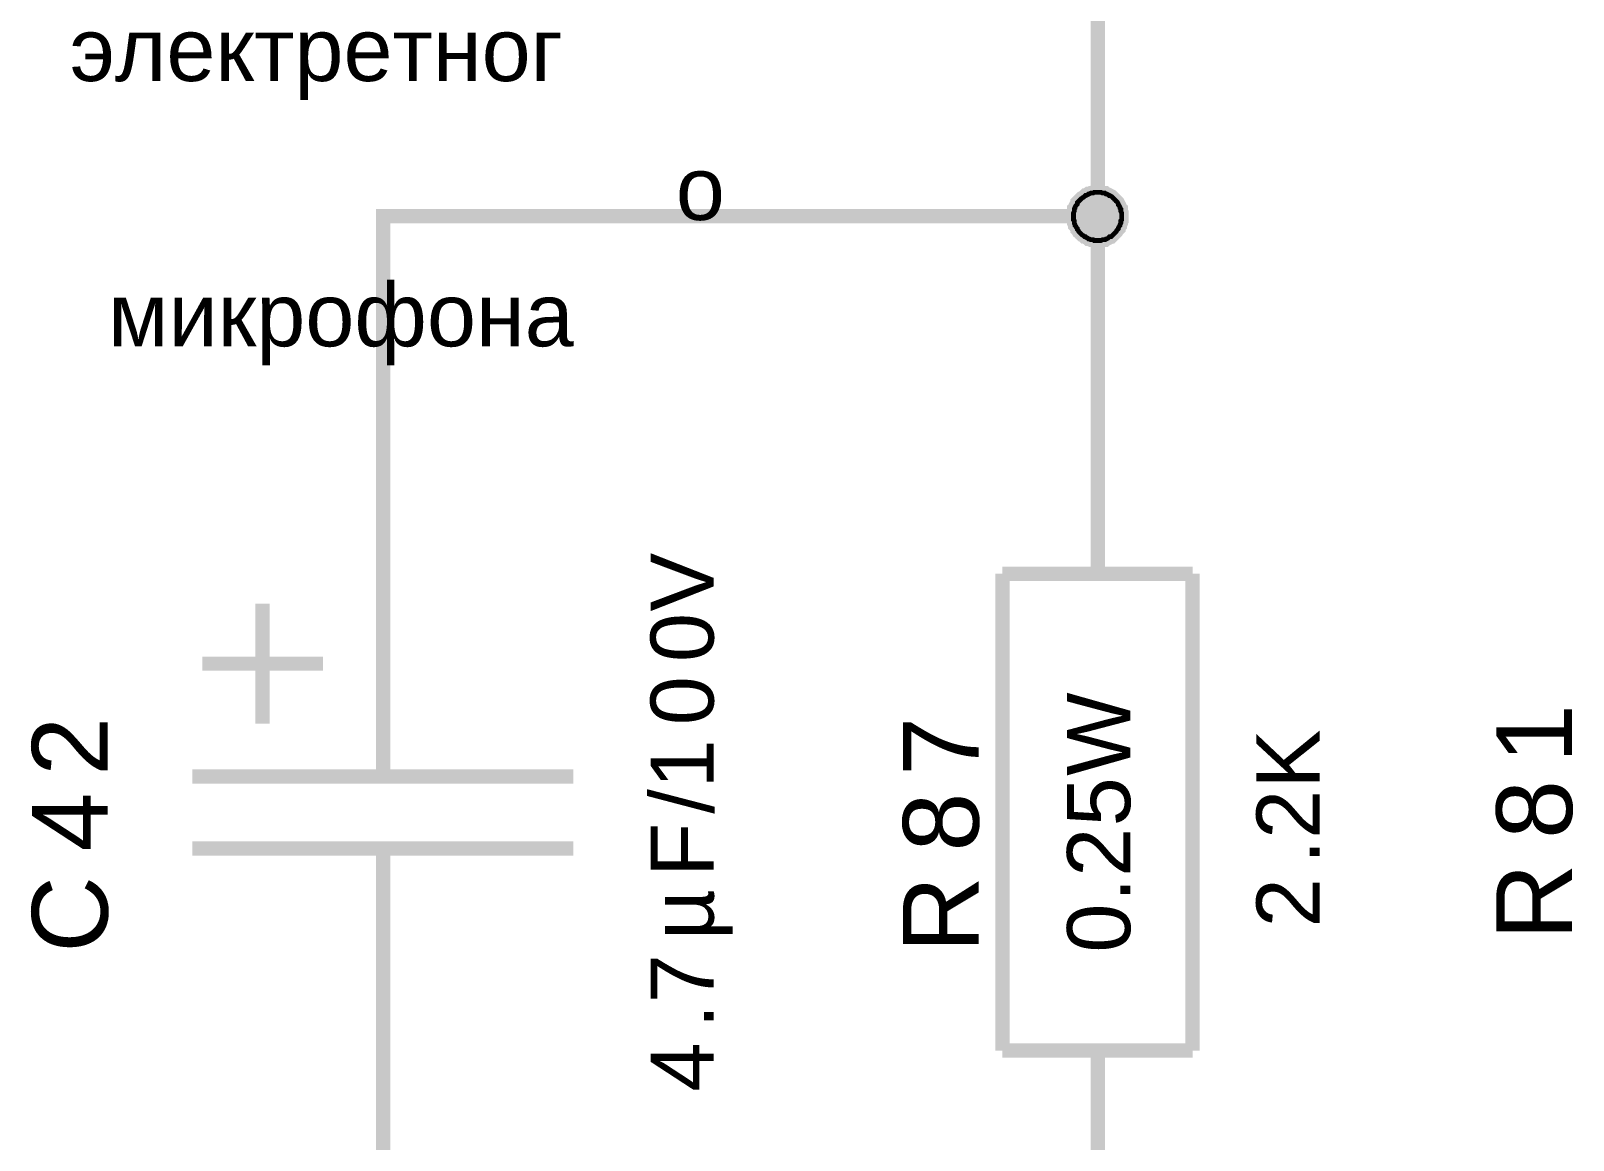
# Model space of a CAD drawing. Header units: millimetres. Extents: x -2024 to 917, y -725 to 13.
# Drawn here: x -1988.77 to -1956.41, y -316.04 to -292.77 of the extents above; entities that cross this region are included whole.
import ezdxf

# ---------------------------------------------------------------- set-up
doc = ezdxf.new("R2010")
doc.units = ezdxf.units.MM
doc.styles.get("Standard").update_dxf_attribs({"font": 'arial.ttf'})

msp = doc.modelspace()

# ---------------------------------------------------------------- linework, layer by layer
at = {"color": 7}
for points, const_width in [([(-1966.383, -291.674), (-1966.383, -296.659), (-1966.383, -301.659)], 0.3), ([(-1966.896, -296.659), (-1966.896, -296.642), (-1966.896, -296.609), (-1966.896, -296.592), (-1966.88, -296.559), (-1966.88, -296.543), (-1966.88, -296.509), (-1966.863, -296.493), (-1966.863, -296.476), (-1966.847, -296.443), (-1966.83, -296.427), (-1966.814, -296.41), (-1966.814, -296.377), (-1966.797, -296.36), (-1966.781, -296.344), (-1966.764, -296.327), (-1966.748, -296.311), (-1966.731, -296.294), (-1966.714, -296.278), (-1966.681, -296.261), (-1966.665, -296.245), (-1966.648, -296.228), (-1966.632, -296.228), (-1966.599, -296.211), (-1966.582, -296.195), (-1966.565, -296.195), (-1966.532, -296.178), (-1966.516, -296.178), (-1966.483, -296.178), (-1966.466, -296.162), (-1966.433, -296.162), (-1966.416, -296.162), (-1966.383, -296.162)], 0.3), ([(-1966.896, -296.659), (-1966.896, -296.642), (-1966.896, -296.609), (-1966.896, -296.592), (-1966.88, -296.559), (-1966.88, -296.543), (-1966.88, -296.509), (-1966.863, -296.493), (-1966.863, -296.476), (-1966.847, -296.443), (-1966.83, -296.427), (-1966.814, -296.41), (-1966.814, -296.377), (-1966.797, -296.36), (-1966.781, -296.344), (-1966.764, -296.327), (-1966.748, -296.311), (-1966.731, -296.294), (-1966.714, -296.278), (-1966.681, -296.261), (-1966.665, -296.245), (-1966.648, -296.228), (-1966.632, -296.228), (-1966.599, -296.211), (-1966.582, -296.195), (-1966.565, -296.195), (-1966.532, -296.178), (-1966.516, -296.178), (-1966.483, -296.178), (-1966.466, -296.162), (-1966.433, -296.162), (-1966.416, -296.162), (-1966.383, -296.162)], 0.3), ([(-1966.896, -296.659), (-1966.896, -296.642), (-1966.896, -296.609), (-1966.896, -296.592), (-1966.88, -296.559), (-1966.88, -296.543), (-1966.88, -296.509), (-1966.863, -296.493), (-1966.863, -296.476), (-1966.847, -296.443), (-1966.83, -296.427), (-1966.814, -296.41), (-1966.814, -296.377), (-1966.797, -296.36), (-1966.781, -296.344), (-1966.764, -296.327), (-1966.748, -296.311), (-1966.731, -296.294), (-1966.714, -296.278), (-1966.681, -296.261), (-1966.665, -296.245), (-1966.648, -296.228), (-1966.632, -296.228), (-1966.599, -296.211), (-1966.582, -296.195), (-1966.565, -296.195), (-1966.532, -296.178), (-1966.516, -296.178), (-1966.483, -296.178), (-1966.466, -296.162), (-1966.433, -296.162), (-1966.416, -296.162), (-1966.383, -296.162)], 0.3), ([(-1966.896, -296.659), (-1966.896, -296.642), (-1966.896, -296.609), (-1966.896, -296.592), (-1966.88, -296.559), (-1966.88, -296.543), (-1966.88, -296.509), (-1966.863, -296.493), (-1966.863, -296.476), (-1966.847, -296.443), (-1966.83, -296.427), (-1966.814, -296.41), (-1966.814, -296.377), (-1966.797, -296.36), (-1966.781, -296.344), (-1966.764, -296.327), (-1966.748, -296.311), (-1966.731, -296.294), (-1966.714, -296.278), (-1966.681, -296.261), (-1966.665, -296.245), (-1966.648, -296.228), (-1966.632, -296.228), (-1966.599, -296.211), (-1966.582, -296.195), (-1966.565, -296.195), (-1966.532, -296.178), (-1966.516, -296.178), (-1966.483, -296.178), (-1966.466, -296.162), (-1966.433, -296.162), (-1966.416, -296.162), (-1966.383, -296.162)], 0.3), ([(-1966.383, -296.162), (-1966.383, -296.162)], 0.3), ([(-1966.383, -296.162), (-1966.367, -296.162), (-1966.334, -296.162), (-1966.317, -296.162), (-1966.284, -296.178), (-1966.268, -296.178), (-1966.234, -296.178), (-1966.218, -296.195), (-1966.201, -296.195), (-1966.168, -296.211), (-1966.152, -296.228), (-1966.135, -296.228), (-1966.102, -296.245), (-1966.085, -296.261), (-1966.069, -296.278), (-1966.052, -296.294), (-1966.036, -296.311), (-1966.019, -296.327), (-1966.003, -296.344), (-1965.986, -296.36), (-1965.97, -296.377), (-1965.953, -296.41), (-1965.953, -296.427), (-1965.936, -296.443), (-1965.92, -296.476), (-1965.92, -296.493), (-1965.903, -296.509), (-1965.903, -296.543), (-1965.903, -296.559), (-1965.887, -296.592), (-1965.887, -296.609), (-1965.887, -296.642), (-1965.887, -296.659)], 0.3), ([(-1966.383, -296.162), (-1966.383, -296.162)], 0.3), ([(-1966.383, -296.162), (-1966.367, -296.162), (-1966.334, -296.162), (-1966.317, -296.162), (-1966.284, -296.178), (-1966.268, -296.178), (-1966.234, -296.178), (-1966.218, -296.195), (-1966.201, -296.195), (-1966.168, -296.211), (-1966.152, -296.228), (-1966.135, -296.228), (-1966.102, -296.245), (-1966.085, -296.261), (-1966.069, -296.278), (-1966.052, -296.294), (-1966.036, -296.311), (-1966.019, -296.327), (-1966.003, -296.344), (-1965.986, -296.36), (-1965.97, -296.377), (-1965.953, -296.41), (-1965.953, -296.427), (-1965.936, -296.443), (-1965.92, -296.476), (-1965.92, -296.493), (-1965.903, -296.509), (-1965.903, -296.543), (-1965.903, -296.559), (-1965.887, -296.592), (-1965.887, -296.609), (-1965.887, -296.642), (-1965.887, -296.659)], 0.3), ([(-1966.383, -296.162), (-1966.383, -296.162)], 0.3), ([(-1966.383, -296.162), (-1966.367, -296.162), (-1966.334, -296.162), (-1966.317, -296.162), (-1966.284, -296.178), (-1966.268, -296.178), (-1966.234, -296.178), (-1966.218, -296.195), (-1966.201, -296.195), (-1966.168, -296.211), (-1966.152, -296.228), (-1966.135, -296.228), (-1966.102, -296.245), (-1966.085, -296.261), (-1966.069, -296.278), (-1966.052, -296.294), (-1966.036, -296.311), (-1966.019, -296.327), (-1966.003, -296.344), (-1965.986, -296.36), (-1965.97, -296.377), (-1965.953, -296.41), (-1965.953, -296.427), (-1965.936, -296.443), (-1965.92, -296.476), (-1965.92, -296.493), (-1965.903, -296.509), (-1965.903, -296.543), (-1965.903, -296.559), (-1965.887, -296.592), (-1965.887, -296.609), (-1965.887, -296.642), (-1965.887, -296.659)], 0.3), ([(-1966.383, -296.162), (-1966.383, -296.162)], 0.3), ([(-1966.383, -296.162), (-1966.367, -296.162), (-1966.334, -296.162), (-1966.317, -296.162), (-1966.284, -296.178), (-1966.268, -296.178), (-1966.234, -296.178), (-1966.218, -296.195), (-1966.201, -296.195), (-1966.168, -296.211), (-1966.152, -296.228), (-1966.135, -296.228), (-1966.102, -296.245), (-1966.085, -296.261), (-1966.069, -296.278), (-1966.052, -296.294), (-1966.036, -296.311), (-1966.019, -296.327), (-1966.003, -296.344), (-1965.986, -296.36), (-1965.97, -296.377), (-1965.953, -296.41), (-1965.953, -296.427), (-1965.936, -296.443), (-1965.92, -296.476), (-1965.92, -296.493), (-1965.903, -296.509), (-1965.903, -296.543), (-1965.903, -296.559), (-1965.887, -296.592), (-1965.887, -296.609), (-1965.887, -296.642), (-1965.887, -296.659)], 0.3), ([(-1966.896, -296.659), (-1966.896, -296.642), (-1966.896, -296.609), (-1966.896, -296.592), (-1966.88, -296.559), (-1966.88, -296.543), (-1966.88, -296.509), (-1966.863, -296.493), (-1966.863, -296.476), (-1966.847, -296.443), (-1966.83, -296.427), (-1966.814, -296.41), (-1966.814, -296.377), (-1966.797, -296.36), (-1966.781, -296.344), (-1966.764, -296.327), (-1966.748, -296.311), (-1966.731, -296.294), (-1966.714, -296.278), (-1966.681, -296.261), (-1966.665, -296.245), (-1966.648, -296.228), (-1966.632, -296.228), (-1966.599, -296.211), (-1966.582, -296.195), (-1966.565, -296.195), (-1966.532, -296.178), (-1966.516, -296.178), (-1966.483, -296.178), (-1966.466, -296.162), (-1966.433, -296.162), (-1966.416, -296.162), (-1966.383, -296.162)], 0.0991), ([(-1966.896, -296.659), (-1966.896, -296.642), (-1966.896, -296.609), (-1966.896, -296.592), (-1966.88, -296.559), (-1966.88, -296.543), (-1966.88, -296.509), (-1966.863, -296.493), (-1966.863, -296.476), (-1966.847, -296.443), (-1966.83, -296.427), (-1966.814, -296.41), (-1966.814, -296.377), (-1966.797, -296.36), (-1966.781, -296.344), (-1966.764, -296.327), (-1966.748, -296.311), (-1966.731, -296.294), (-1966.714, -296.278), (-1966.681, -296.261), (-1966.665, -296.245), (-1966.648, -296.228), (-1966.632, -296.228), (-1966.599, -296.211), (-1966.582, -296.195), (-1966.565, -296.195), (-1966.532, -296.178), (-1966.516, -296.178), (-1966.483, -296.178), (-1966.466, -296.162), (-1966.433, -296.162), (-1966.416, -296.162), (-1966.383, -296.162)], 0.0991), ([(-1966.896, -296.659), (-1966.896, -296.642), (-1966.896, -296.609), (-1966.896, -296.592), (-1966.88, -296.559), (-1966.88, -296.543), (-1966.88, -296.509), (-1966.863, -296.493), (-1966.863, -296.476), (-1966.847, -296.443), (-1966.83, -296.427), (-1966.814, -296.41), (-1966.814, -296.377), (-1966.797, -296.36), (-1966.781, -296.344), (-1966.764, -296.327), (-1966.748, -296.311), (-1966.731, -296.294), (-1966.714, -296.278), (-1966.681, -296.261), (-1966.665, -296.245), (-1966.648, -296.228), (-1966.632, -296.228), (-1966.599, -296.211), (-1966.582, -296.195), (-1966.565, -296.195), (-1966.532, -296.178), (-1966.516, -296.178), (-1966.483, -296.178), (-1966.466, -296.162), (-1966.433, -296.162), (-1966.416, -296.162), (-1966.383, -296.162)], 0.0991), ([(-1966.896, -296.659), (-1966.896, -296.642), (-1966.896, -296.609), (-1966.896, -296.592), (-1966.88, -296.559), (-1966.88, -296.543), (-1966.88, -296.509), (-1966.863, -296.493), (-1966.863, -296.476), (-1966.847, -296.443), (-1966.83, -296.427), (-1966.814, -296.41), (-1966.814, -296.377), (-1966.797, -296.36), (-1966.781, -296.344), (-1966.764, -296.327), (-1966.748, -296.311), (-1966.731, -296.294), (-1966.714, -296.278), (-1966.681, -296.261), (-1966.665, -296.245), (-1966.648, -296.228), (-1966.632, -296.228), (-1966.599, -296.211), (-1966.582, -296.195), (-1966.565, -296.195), (-1966.532, -296.178), (-1966.516, -296.178), (-1966.483, -296.178), (-1966.466, -296.162), (-1966.433, -296.162), (-1966.416, -296.162), (-1966.383, -296.162)], 0.0991), ([(-1966.383, -296.162), (-1966.383, -296.162)], 0.0991), ([(-1966.383, -296.162), (-1966.367, -296.162), (-1966.334, -296.162), (-1966.317, -296.162), (-1966.284, -296.178), (-1966.268, -296.178), (-1966.234, -296.178), (-1966.218, -296.195), (-1966.201, -296.195), (-1966.168, -296.211), (-1966.152, -296.228), (-1966.135, -296.228), (-1966.102, -296.245), (-1966.085, -296.261), (-1966.069, -296.278), (-1966.052, -296.294), (-1966.036, -296.311), (-1966.019, -296.327), (-1966.003, -296.344), (-1965.986, -296.36), (-1965.97, -296.377), (-1965.953, -296.41), (-1965.953, -296.427), (-1965.936, -296.443), (-1965.92, -296.476), (-1965.92, -296.493), (-1965.903, -296.509), (-1965.903, -296.543), (-1965.903, -296.559), (-1965.887, -296.592), (-1965.887, -296.609), (-1965.887, -296.642), (-1965.887, -296.659)], 0.0991), ([(-1966.383, -296.162), (-1966.383, -296.162)], 0.0991), ([(-1966.383, -296.162), (-1966.367, -296.162), (-1966.334, -296.162), (-1966.317, -296.162), (-1966.284, -296.178), (-1966.268, -296.178), (-1966.234, -296.178), (-1966.218, -296.195), (-1966.201, -296.195), (-1966.168, -296.211), (-1966.152, -296.228), (-1966.135, -296.228), (-1966.102, -296.245), (-1966.085, -296.261), (-1966.069, -296.278), (-1966.052, -296.294), (-1966.036, -296.311), (-1966.019, -296.327), (-1966.003, -296.344), (-1965.986, -296.36), (-1965.97, -296.377), (-1965.953, -296.41), (-1965.953, -296.427), (-1965.936, -296.443), (-1965.92, -296.476), (-1965.92, -296.493), (-1965.903, -296.509), (-1965.903, -296.543), (-1965.903, -296.559), (-1965.887, -296.592), (-1965.887, -296.609), (-1965.887, -296.642), (-1965.887, -296.659)], 0.0991), ([(-1966.383, -296.162), (-1966.383, -296.162)], 0.0991), ([(-1966.383, -296.162), (-1966.367, -296.162), (-1966.334, -296.162), (-1966.317, -296.162), (-1966.284, -296.178), (-1966.268, -296.178), (-1966.234, -296.178), (-1966.218, -296.195), (-1966.201, -296.195), (-1966.168, -296.211), (-1966.152, -296.228), (-1966.135, -296.228), (-1966.102, -296.245), (-1966.085, -296.261), (-1966.069, -296.278), (-1966.052, -296.294), (-1966.036, -296.311), (-1966.019, -296.327), (-1966.003, -296.344), (-1965.986, -296.36), (-1965.97, -296.377), (-1965.953, -296.41), (-1965.953, -296.427), (-1965.936, -296.443), (-1965.92, -296.476), (-1965.92, -296.493), (-1965.903, -296.509), (-1965.903, -296.543), (-1965.903, -296.559), (-1965.887, -296.592), (-1965.887, -296.609), (-1965.887, -296.642), (-1965.887, -296.659)], 0.0991), ([(-1966.383, -296.162), (-1966.383, -296.162)], 0.0991), ([(-1966.383, -296.162), (-1966.367, -296.162), (-1966.334, -296.162), (-1966.317, -296.162), (-1966.284, -296.178), (-1966.268, -296.178), (-1966.234, -296.178), (-1966.218, -296.195), (-1966.201, -296.195), (-1966.168, -296.211), (-1966.152, -296.228), (-1966.135, -296.228), (-1966.102, -296.245), (-1966.085, -296.261), (-1966.069, -296.278), (-1966.052, -296.294), (-1966.036, -296.311), (-1966.019, -296.327), (-1966.003, -296.344), (-1965.986, -296.36), (-1965.97, -296.377), (-1965.953, -296.41), (-1965.953, -296.427), (-1965.936, -296.443), (-1965.92, -296.476), (-1965.92, -296.493), (-1965.903, -296.509), (-1965.903, -296.543), (-1965.903, -296.559), (-1965.887, -296.592), (-1965.887, -296.609), (-1965.887, -296.642), (-1965.887, -296.659)], 0.0991), ([(-1966.383, -296.659), (-1981.379, -296.659), (-1981.379, -305.418)], 0.3), ([(-1966.383, -297.172), (-1966.416, -297.172), (-1966.433, -297.172), (-1966.466, -297.172), (-1966.483, -297.155), (-1966.516, -297.155), (-1966.532, -297.155), (-1966.565, -297.139), (-1966.582, -297.139), (-1966.599, -297.122), (-1966.632, -297.106), (-1966.648, -297.089), (-1966.665, -297.089), (-1966.681, -297.072), (-1966.714, -297.056), (-1966.731, -297.039), (-1966.748, -297.023), (-1966.764, -297.006), (-1966.781, -296.99), (-1966.797, -296.957), (-1966.814, -296.94), (-1966.814, -296.923), (-1966.83, -296.907), (-1966.847, -296.874), (-1966.863, -296.857), (-1966.863, -296.841), (-1966.88, -296.808), (-1966.88, -296.791), (-1966.88, -296.758), (-1966.896, -296.741), (-1966.896, -296.708), (-1966.896, -296.692), (-1966.896, -296.659)], 0.3), ([(-1966.896, -296.659), (-1966.896, -296.659)], 0.3), ([(-1966.383, -297.172), (-1966.416, -297.172), (-1966.433, -297.172), (-1966.466, -297.172), (-1966.483, -297.155), (-1966.516, -297.155), (-1966.532, -297.155), (-1966.565, -297.139), (-1966.582, -297.139), (-1966.599, -297.122), (-1966.632, -297.106), (-1966.648, -297.089), (-1966.665, -297.089), (-1966.681, -297.072), (-1966.714, -297.056), (-1966.731, -297.039), (-1966.748, -297.023), (-1966.764, -297.006), (-1966.781, -296.99), (-1966.797, -296.957), (-1966.814, -296.94), (-1966.814, -296.923), (-1966.83, -296.907), (-1966.847, -296.874), (-1966.863, -296.857), (-1966.863, -296.841), (-1966.88, -296.808), (-1966.88, -296.791), (-1966.88, -296.758), (-1966.896, -296.741), (-1966.896, -296.708), (-1966.896, -296.692), (-1966.896, -296.659)], 0.3), ([(-1966.896, -296.659), (-1966.896, -296.659)], 0.3), ([(-1966.383, -297.172), (-1966.416, -297.172), (-1966.433, -297.172), (-1966.466, -297.172), (-1966.483, -297.155), (-1966.516, -297.155), (-1966.532, -297.155), (-1966.565, -297.139), (-1966.582, -297.139), (-1966.599, -297.122), (-1966.632, -297.106), (-1966.648, -297.089), (-1966.665, -297.089), (-1966.681, -297.072), (-1966.714, -297.056), (-1966.731, -297.039), (-1966.748, -297.023), (-1966.764, -297.006), (-1966.781, -296.99), (-1966.797, -296.957), (-1966.814, -296.94), (-1966.814, -296.923), (-1966.83, -296.907), (-1966.847, -296.874), (-1966.863, -296.857), (-1966.863, -296.841), (-1966.88, -296.808), (-1966.88, -296.791), (-1966.88, -296.758), (-1966.896, -296.741), (-1966.896, -296.708), (-1966.896, -296.692), (-1966.896, -296.659)], 0.3), ([(-1966.896, -296.659), (-1966.896, -296.659)], 0.3), ([(-1966.383, -297.172), (-1966.416, -297.172), (-1966.433, -297.172), (-1966.466, -297.172), (-1966.483, -297.155), (-1966.516, -297.155), (-1966.532, -297.155), (-1966.565, -297.139), (-1966.582, -297.139), (-1966.599, -297.122), (-1966.632, -297.106), (-1966.648, -297.089), (-1966.665, -297.089), (-1966.681, -297.072), (-1966.714, -297.056), (-1966.731, -297.039), (-1966.748, -297.023), (-1966.764, -297.006), (-1966.781, -296.99), (-1966.797, -296.957), (-1966.814, -296.94), (-1966.814, -296.923), (-1966.83, -296.907), (-1966.847, -296.874), (-1966.863, -296.857), (-1966.863, -296.841), (-1966.88, -296.808), (-1966.88, -296.791), (-1966.88, -296.758), (-1966.896, -296.741), (-1966.896, -296.708), (-1966.896, -296.692), (-1966.896, -296.659)], 0.3), ([(-1966.896, -296.659), (-1966.896, -296.659)], 0.3), ([(-1966.383, -297.172), (-1966.416, -297.172), (-1966.433, -297.172), (-1966.466, -297.172), (-1966.483, -297.155), (-1966.516, -297.155), (-1966.532, -297.155), (-1966.565, -297.139), (-1966.582, -297.139), (-1966.599, -297.122), (-1966.632, -297.106), (-1966.648, -297.089), (-1966.665, -297.089), (-1966.681, -297.072), (-1966.714, -297.056), (-1966.731, -297.039), (-1966.748, -297.023), (-1966.764, -297.006), (-1966.781, -296.99), (-1966.797, -296.957), (-1966.814, -296.94), (-1966.814, -296.923), (-1966.83, -296.907), (-1966.847, -296.874), (-1966.863, -296.857), (-1966.863, -296.841), (-1966.88, -296.808), (-1966.88, -296.791), (-1966.88, -296.758), (-1966.896, -296.741), (-1966.896, -296.708), (-1966.896, -296.692), (-1966.896, -296.659)], 0.0991), ([(-1966.896, -296.659), (-1966.896, -296.659)], 0.0991), ([(-1966.383, -297.172), (-1966.416, -297.172), (-1966.433, -297.172), (-1966.466, -297.172), (-1966.483, -297.155), (-1966.516, -297.155), (-1966.532, -297.155), (-1966.565, -297.139), (-1966.582, -297.139), (-1966.599, -297.122), (-1966.632, -297.106), (-1966.648, -297.089), (-1966.665, -297.089), (-1966.681, -297.072), (-1966.714, -297.056), (-1966.731, -297.039), (-1966.748, -297.023), (-1966.764, -297.006), (-1966.781, -296.99), (-1966.797, -296.957), (-1966.814, -296.94), (-1966.814, -296.923), (-1966.83, -296.907), (-1966.847, -296.874), (-1966.863, -296.857), (-1966.863, -296.841), (-1966.88, -296.808), (-1966.88, -296.791), (-1966.88, -296.758), (-1966.896, -296.741), (-1966.896, -296.708), (-1966.896, -296.692), (-1966.896, -296.659)], 0.0991), ([(-1966.896, -296.659), (-1966.896, -296.659)], 0.0991), ([(-1966.383, -297.172), (-1966.416, -297.172), (-1966.433, -297.172), (-1966.466, -297.172), (-1966.483, -297.155), (-1966.516, -297.155), (-1966.532, -297.155), (-1966.565, -297.139), (-1966.582, -297.139), (-1966.599, -297.122), (-1966.632, -297.106), (-1966.648, -297.089), (-1966.665, -297.089), (-1966.681, -297.072), (-1966.714, -297.056), (-1966.731, -297.039), (-1966.748, -297.023), (-1966.764, -297.006), (-1966.781, -296.99), (-1966.797, -296.957), (-1966.814, -296.94), (-1966.814, -296.923), (-1966.83, -296.907), (-1966.847, -296.874), (-1966.863, -296.857), (-1966.863, -296.841), (-1966.88, -296.808), (-1966.88, -296.791), (-1966.88, -296.758), (-1966.896, -296.741), (-1966.896, -296.708), (-1966.896, -296.692), (-1966.896, -296.659)], 0.0991), ([(-1966.896, -296.659), (-1966.896, -296.659)], 0.0991), ([(-1966.383, -297.172), (-1966.416, -297.172), (-1966.433, -297.172), (-1966.466, -297.172), (-1966.483, -297.155), (-1966.516, -297.155), (-1966.532, -297.155), (-1966.565, -297.139), (-1966.582, -297.139), (-1966.599, -297.122), (-1966.632, -297.106), (-1966.648, -297.089), (-1966.665, -297.089), (-1966.681, -297.072), (-1966.714, -297.056), (-1966.731, -297.039), (-1966.748, -297.023), (-1966.764, -297.006), (-1966.781, -296.99), (-1966.797, -296.957), (-1966.814, -296.94), (-1966.814, -296.923), (-1966.83, -296.907), (-1966.847, -296.874), (-1966.863, -296.857), (-1966.863, -296.841), (-1966.88, -296.808), (-1966.88, -296.791), (-1966.88, -296.758), (-1966.896, -296.741), (-1966.896, -296.708), (-1966.896, -296.692), (-1966.896, -296.659)], 0.0991), ([(-1966.896, -296.659), (-1966.896, -296.659)], 0.0991), ([(-1965.887, -296.659), (-1965.887, -296.692), (-1965.887, -296.708), (-1965.887, -296.741), (-1965.903, -296.758), (-1965.903, -296.791), (-1965.903, -296.808), (-1965.92, -296.841), (-1965.92, -296.857), (-1965.936, -296.874), (-1965.953, -296.907), (-1965.953, -296.923), (-1965.97, -296.94), (-1965.986, -296.957), (-1966.003, -296.99), (-1966.019, -297.006), (-1966.036, -297.023), (-1966.052, -297.039), (-1966.069, -297.056), (-1966.085, -297.072), (-1966.102, -297.089), (-1966.135, -297.089), (-1966.152, -297.106), (-1966.168, -297.122), (-1966.201, -297.139), (-1966.218, -297.139), (-1966.234, -297.155), (-1966.268, -297.155), (-1966.284, -297.155), (-1966.317, -297.172), (-1966.334, -297.172), (-1966.367, -297.172), (-1966.383, -297.172)], 0.3), ([(-1965.887, -296.659), (-1965.887, -296.692), (-1965.887, -296.708), (-1965.887, -296.741), (-1965.903, -296.758), (-1965.903, -296.791), (-1965.903, -296.808), (-1965.92, -296.841), (-1965.92, -296.857), (-1965.936, -296.874), (-1965.953, -296.907), (-1965.953, -296.923), (-1965.97, -296.94), (-1965.986, -296.957), (-1966.003, -296.99), (-1966.019, -297.006), (-1966.036, -297.023), (-1966.052, -297.039), (-1966.069, -297.056), (-1966.085, -297.072), (-1966.102, -297.089), (-1966.135, -297.089), (-1966.152, -297.106), (-1966.168, -297.122), (-1966.201, -297.139), (-1966.218, -297.139), (-1966.234, -297.155), (-1966.268, -297.155), (-1966.284, -297.155), (-1966.317, -297.172), (-1966.334, -297.172), (-1966.367, -297.172), (-1966.383, -297.172)], 0.3), ([(-1965.887, -296.659), (-1965.887, -296.692), (-1965.887, -296.708), (-1965.887, -296.741), (-1965.903, -296.758), (-1965.903, -296.791), (-1965.903, -296.808), (-1965.92, -296.841), (-1965.92, -296.857), (-1965.936, -296.874), (-1965.953, -296.907), (-1965.953, -296.923), (-1965.97, -296.94), (-1965.986, -296.957), (-1966.003, -296.99), (-1966.019, -297.006), (-1966.036, -297.023), (-1966.052, -297.039), (-1966.069, -297.056), (-1966.085, -297.072), (-1966.102, -297.089), (-1966.135, -297.089), (-1966.152, -297.106), (-1966.168, -297.122), (-1966.201, -297.139), (-1966.218, -297.139), (-1966.234, -297.155), (-1966.268, -297.155), (-1966.284, -297.155), (-1966.317, -297.172), (-1966.334, -297.172), (-1966.367, -297.172), (-1966.383, -297.172)], 0.3), ([(-1965.887, -296.659), (-1965.887, -296.692), (-1965.887, -296.708), (-1965.887, -296.741), (-1965.903, -296.758), (-1965.903, -296.791), (-1965.903, -296.808), (-1965.92, -296.841), (-1965.92, -296.857), (-1965.936, -296.874), (-1965.953, -296.907), (-1965.953, -296.923), (-1965.97, -296.94), (-1965.986, -296.957), (-1966.003, -296.99), (-1966.019, -297.006), (-1966.036, -297.023), (-1966.052, -297.039), (-1966.069, -297.056), (-1966.085, -297.072), (-1966.102, -297.089), (-1966.135, -297.089), (-1966.152, -297.106), (-1966.168, -297.122), (-1966.201, -297.139), (-1966.218, -297.139), (-1966.234, -297.155), (-1966.268, -297.155), (-1966.284, -297.155), (-1966.317, -297.172), (-1966.334, -297.172), (-1966.367, -297.172), (-1966.383, -297.172)], 0.3), ([(-1965.887, -296.659), (-1965.887, -296.692), (-1965.887, -296.708), (-1965.887, -296.741), (-1965.903, -296.758), (-1965.903, -296.791), (-1965.903, -296.808), (-1965.92, -296.841), (-1965.92, -296.857), (-1965.936, -296.874), (-1965.953, -296.907), (-1965.953, -296.923), (-1965.97, -296.94), (-1965.986, -296.957), (-1966.003, -296.99), (-1966.019, -297.006), (-1966.036, -297.023), (-1966.052, -297.039), (-1966.069, -297.056), (-1966.085, -297.072), (-1966.102, -297.089), (-1966.135, -297.089), (-1966.152, -297.106), (-1966.168, -297.122), (-1966.201, -297.139), (-1966.218, -297.139), (-1966.234, -297.155), (-1966.268, -297.155), (-1966.284, -297.155), (-1966.317, -297.172), (-1966.334, -297.172), (-1966.367, -297.172), (-1966.383, -297.172)], 0.0991), ([(-1965.887, -296.659), (-1965.887, -296.692), (-1965.887, -296.708), (-1965.887, -296.741), (-1965.903, -296.758), (-1965.903, -296.791), (-1965.903, -296.808), (-1965.92, -296.841), (-1965.92, -296.857), (-1965.936, -296.874), (-1965.953, -296.907), (-1965.953, -296.923), (-1965.97, -296.94), (-1965.986, -296.957), (-1966.003, -296.99), (-1966.019, -297.006), (-1966.036, -297.023), (-1966.052, -297.039), (-1966.069, -297.056), (-1966.085, -297.072), (-1966.102, -297.089), (-1966.135, -297.089), (-1966.152, -297.106), (-1966.168, -297.122), (-1966.201, -297.139), (-1966.218, -297.139), (-1966.234, -297.155), (-1966.268, -297.155), (-1966.284, -297.155), (-1966.317, -297.172), (-1966.334, -297.172), (-1966.367, -297.172), (-1966.383, -297.172)], 0.0991), ([(-1965.887, -296.659), (-1965.887, -296.692), (-1965.887, -296.708), (-1965.887, -296.741), (-1965.903, -296.758), (-1965.903, -296.791), (-1965.903, -296.808), (-1965.92, -296.841), (-1965.92, -296.857), (-1965.936, -296.874), (-1965.953, -296.907), (-1965.953, -296.923), (-1965.97, -296.94), (-1965.986, -296.957), (-1966.003, -296.99), (-1966.019, -297.006), (-1966.036, -297.023), (-1966.052, -297.039), (-1966.069, -297.056), (-1966.085, -297.072), (-1966.102, -297.089), (-1966.135, -297.089), (-1966.152, -297.106), (-1966.168, -297.122), (-1966.201, -297.139), (-1966.218, -297.139), (-1966.234, -297.155), (-1966.268, -297.155), (-1966.284, -297.155), (-1966.317, -297.172), (-1966.334, -297.172), (-1966.367, -297.172), (-1966.383, -297.172)], 0.0991), ([(-1965.887, -296.659), (-1965.887, -296.692), (-1965.887, -296.708), (-1965.887, -296.741), (-1965.903, -296.758), (-1965.903, -296.791), (-1965.903, -296.808), (-1965.92, -296.841), (-1965.92, -296.857), (-1965.936, -296.874), (-1965.953, -296.907), (-1965.953, -296.923), (-1965.97, -296.94), (-1965.986, -296.957), (-1966.003, -296.99), (-1966.019, -297.006), (-1966.036, -297.023), (-1966.052, -297.039), (-1966.069, -297.056), (-1966.085, -297.072), (-1966.102, -297.089), (-1966.135, -297.089), (-1966.152, -297.106), (-1966.168, -297.122), (-1966.201, -297.139), (-1966.218, -297.139), (-1966.234, -297.155), (-1966.268, -297.155), (-1966.284, -297.155), (-1966.317, -297.172), (-1966.334, -297.172), (-1966.367, -297.172), (-1966.383, -297.172)], 0.0991), ([(-1965.887, -296.659), (-1965.887, -296.659), (-1965.887, -296.659), (-1965.887, -296.659), (-1965.887, -296.659), (-1965.887, -296.659), (-1965.887, -296.659), (-1965.887, -296.659), (-1965.887, -296.659), (-1965.887, -296.659), (-1965.887, -296.659), (-1965.887, -296.659), (-1965.887, -296.659), (-1965.887, -296.659), (-1965.887, -296.659), (-1965.887, -296.659), (-1965.887, -296.659), (-1965.887, -296.659), (-1965.887, -296.659), (-1965.887, -296.659), (-1965.887, -296.659), (-1965.887, -296.659), (-1965.887, -296.659), (-1965.887, -296.659), (-1965.887, -296.659), (-1965.887, -296.659), (-1965.887, -296.659), (-1965.887, -296.659), (-1965.887, -296.659), (-1965.887, -296.659), (-1965.887, -296.659), (-1965.887, -296.659), (-1965.887, -296.659)], 0.3), ([(-1965.887, -296.659), (-1965.887, -296.659)], 0.3), ([(-1965.887, -296.659), (-1965.887, -296.659), (-1965.887, -296.659), (-1965.887, -296.659), (-1965.887, -296.659), (-1965.887, -296.659), (-1965.887, -296.659), (-1965.887, -296.659), (-1965.887, -296.659), (-1965.887, -296.659), (-1965.887, -296.659), (-1965.887, -296.659), (-1965.887, -296.659), (-1965.887, -296.659), (-1965.887, -296.659), (-1965.887, -296.659), (-1965.887, -296.659), (-1965.887, -296.659), (-1965.887, -296.659), (-1965.887, -296.659), (-1965.887, -296.659), (-1965.887, -296.659), (-1965.887, -296.659), (-1965.887, -296.659), (-1965.887, -296.659), (-1965.887, -296.659), (-1965.887, -296.659), (-1965.887, -296.659), (-1965.887, -296.659), (-1965.887, -296.659), (-1965.887, -296.659), (-1965.887, -296.659), (-1965.887, -296.659)], 0.3), ([(-1965.887, -296.659), (-1965.887, -296.659)], 0.3), ([(-1965.887, -296.659), (-1965.887, -296.659), (-1965.887, -296.659), (-1965.887, -296.659), (-1965.887, -296.659), (-1965.887, -296.659), (-1965.887, -296.659), (-1965.887, -296.659), (-1965.887, -296.659), (-1965.887, -296.659), (-1965.887, -296.659), (-1965.887, -296.659), (-1965.887, -296.659), (-1965.887, -296.659), (-1965.887, -296.659), (-1965.887, -296.659), (-1965.887, -296.659), (-1965.887, -296.659), (-1965.887, -296.659), (-1965.887, -296.659), (-1965.887, -296.659), (-1965.887, -296.659), (-1965.887, -296.659), (-1965.887, -296.659), (-1965.887, -296.659), (-1965.887, -296.659), (-1965.887, -296.659), (-1965.887, -296.659), (-1965.887, -296.659), (-1965.887, -296.659), (-1965.887, -296.659), (-1965.887, -296.659), (-1965.887, -296.659)], 0.3), ([(-1965.887, -296.659), (-1965.887, -296.659)], 0.3), ([(-1965.887, -296.659), (-1965.887, -296.659), (-1965.887, -296.659), (-1965.887, -296.659), (-1965.887, -296.659), (-1965.887, -296.659), (-1965.887, -296.659), (-1965.887, -296.659), (-1965.887, -296.659), (-1965.887, -296.659), (-1965.887, -296.659), (-1965.887, -296.659), (-1965.887, -296.659), (-1965.887, -296.659), (-1965.887, -296.659), (-1965.887, -296.659), (-1965.887, -296.659), (-1965.887, -296.659), (-1965.887, -296.659), (-1965.887, -296.659), (-1965.887, -296.659), (-1965.887, -296.659), (-1965.887, -296.659), (-1965.887, -296.659), (-1965.887, -296.659), (-1965.887, -296.659), (-1965.887, -296.659), (-1965.887, -296.659), (-1965.887, -296.659), (-1965.887, -296.659), (-1965.887, -296.659), (-1965.887, -296.659), (-1965.887, -296.659)], 0.3), ([(-1965.887, -296.659), (-1965.887, -296.659)], 0.3), ([(-1965.887, -296.659), (-1965.887, -296.659), (-1965.887, -296.659), (-1965.887, -296.659), (-1965.887, -296.659), (-1965.887, -296.659), (-1965.887, -296.659), (-1965.887, -296.659), (-1965.887, -296.659), (-1965.887, -296.659), (-1965.887, -296.659), (-1965.887, -296.659), (-1965.887, -296.659), (-1965.887, -296.659), (-1965.887, -296.659), (-1965.887, -296.659), (-1965.887, -296.659), (-1965.887, -296.659), (-1965.887, -296.659), (-1965.887, -296.659), (-1965.887, -296.659), (-1965.887, -296.659), (-1965.887, -296.659), (-1965.887, -296.659), (-1965.887, -296.659), (-1965.887, -296.659), (-1965.887, -296.659), (-1965.887, -296.659), (-1965.887, -296.659), (-1965.887, -296.659), (-1965.887, -296.659), (-1965.887, -296.659), (-1965.887, -296.659)], 0.0991), ([(-1965.887, -296.659), (-1965.887, -296.659)], 0.0991), ([(-1965.887, -296.659), (-1965.887, -296.659), (-1965.887, -296.659), (-1965.887, -296.659), (-1965.887, -296.659), (-1965.887, -296.659), (-1965.887, -296.659), (-1965.887, -296.659), (-1965.887, -296.659), (-1965.887, -296.659), (-1965.887, -296.659), (-1965.887, -296.659), (-1965.887, -296.659), (-1965.887, -296.659), (-1965.887, -296.659), (-1965.887, -296.659), (-1965.887, -296.659), (-1965.887, -296.659), (-1965.887, -296.659), (-1965.887, -296.659), (-1965.887, -296.659), (-1965.887, -296.659), (-1965.887, -296.659), (-1965.887, -296.659), (-1965.887, -296.659), (-1965.887, -296.659), (-1965.887, -296.659), (-1965.887, -296.659), (-1965.887, -296.659), (-1965.887, -296.659), (-1965.887, -296.659), (-1965.887, -296.659), (-1965.887, -296.659)], 0.0991), ([(-1965.887, -296.659), (-1965.887, -296.659)], 0.0991), ([(-1965.887, -296.659), (-1965.887, -296.659), (-1965.887, -296.659), (-1965.887, -296.659), (-1965.887, -296.659), (-1965.887, -296.659), (-1965.887, -296.659), (-1965.887, -296.659), (-1965.887, -296.659), (-1965.887, -296.659), (-1965.887, -296.659), (-1965.887, -296.659), (-1965.887, -296.659), (-1965.887, -296.659), (-1965.887, -296.659), (-1965.887, -296.659), (-1965.887, -296.659), (-1965.887, -296.659), (-1965.887, -296.659), (-1965.887, -296.659), (-1965.887, -296.659), (-1965.887, -296.659), (-1965.887, -296.659), (-1965.887, -296.659), (-1965.887, -296.659), (-1965.887, -296.659), (-1965.887, -296.659), (-1965.887, -296.659), (-1965.887, -296.659), (-1965.887, -296.659), (-1965.887, -296.659), (-1965.887, -296.659), (-1965.887, -296.659)], 0.0991), ([(-1965.887, -296.659), (-1965.887, -296.659)], 0.0991), ([(-1965.887, -296.659), (-1965.887, -296.659), (-1965.887, -296.659), (-1965.887, -296.659), (-1965.887, -296.659), (-1965.887, -296.659), (-1965.887, -296.659), (-1965.887, -296.659), (-1965.887, -296.659), (-1965.887, -296.659), (-1965.887, -296.659), (-1965.887, -296.659), (-1965.887, -296.659), (-1965.887, -296.659), (-1965.887, -296.659), (-1965.887, -296.659), (-1965.887, -296.659), (-1965.887, -296.659), (-1965.887, -296.659), (-1965.887, -296.659), (-1965.887, -296.659), (-1965.887, -296.659), (-1965.887, -296.659), (-1965.887, -296.659), (-1965.887, -296.659), (-1965.887, -296.659), (-1965.887, -296.659), (-1965.887, -296.659), (-1965.887, -296.659), (-1965.887, -296.659), (-1965.887, -296.659), (-1965.887, -296.659), (-1965.887, -296.659)], 0.0991), ([(-1965.887, -296.659), (-1965.887, -296.659)], 0.0991), ([(-1966.383, -304.16), (-1966.383, -301.659)], 0.3), ([(-1968.386, -304.16), (-1964.397, -304.16)], 0.3), ([(-1968.386, -314.161), (-1968.386, -304.16)], 0.3), ([(-1964.397, -314.161), (-1964.397, -304.16)], 0.3), ([(-1983.911, -307.306), (-1983.911, -304.789)], 0.3), ([(-1981.379, -308.415), (-1981.379, -305.418)], 0.3), ([(-1985.169, -306.047), (-1982.637, -306.047)], 0.3), ([(-1985.384, -308.415), (-1977.39, -308.415)], 0.3), ([(-1985.384, -309.922), (-1977.39, -309.922)], 0.3), ([(-1981.379, -309.922), (-1981.379, -312.919)], 0.3), ([(-1981.379, -312.919), (-1981.379, -339.165)], 0.3), ([(-1968.386, -314.161), (-1964.397, -314.161)], 0.3), ([(-1966.383, -314.161), (-1966.383, -316.662)], 0.3)]:
    msp.add_lwpolyline(points, dxfattribs=dict(at, const_width=const_width))
at = {"color": 7, "const_width": 0.508}
msp.add_lwpolyline([(-1966.706, -296.658, 1), (-1966.198, -296.658, 1)], format="xyb", close=True, dxfattribs=at)

# ---------------------------------------------------------------- texts
at = {"color": 7}
for s, height, p in [('электретног', 1.32471, (-1987.949, -293.827)), ('о ', 1.3247, (-1975.238, -296.741)), ('микрофона', 1.3247, (-1987.155, -299.391))]:
    msp.add_text(s, height=height, dxfattribs=at).set_placement(p)
for s, height, p in [('V', 1.325, (-1974.444, -304.955)), ('0', 1.325, (-1974.444, -306.014)), ('0', 1.325, (-1974.444, -307.339)), ('W', 1.325, (-1965.705, -308.399)), ('1', 1.59, (-1956.436, -308.134)), ('2', 1.59, (-1987.155, -308.399)), ('7', 1.59, (-1968.883, -308.399)), ('K', 1.325, (-1961.733, -308.664)), ('1', 1.325, (-1974.444, -308.664)), ('5', 1.325, (-1965.705, -309.459)), ('8', 1.59, (-1956.436, -309.723)), ('4', 1.59, (-1987.155, -309.988)), ('/', 1.325, (-1974.444, -309.194)), ('8', 1.59, (-1968.883, -309.988)), ('2', 1.325, (-1961.733, -309.723)), ('F', 1.325, (-1974.444, -310.518)), ('2', 1.325, (-1965.705, -310.518)), ('.', 1.325, (-1961.733, -310.253)), ('C', 1.59, (-1987.155, -312.108)), ('R', 1.59, (-1956.436, -311.843)), ('µ', 1.325, (-1974.444, -311.843)), ('R', 1.59, (-1968.883, -312.108)), ('.', 1.325, (-1965.705, -311.048)), ('2', 1.325, (-1961.733, -311.578)), ('0', 1.325, (-1965.705, -312.108)), ('7', 1.325, (-1974.444, -313.168)), ('.', 1.325, (-1974.444, -313.698)), ('4', 1.325, (-1974.444, -315.022))]:
    msp.add_text(s, height=height, rotation=90, dxfattribs=at).set_placement(p)

doc.saveas('drawing.dxf')
